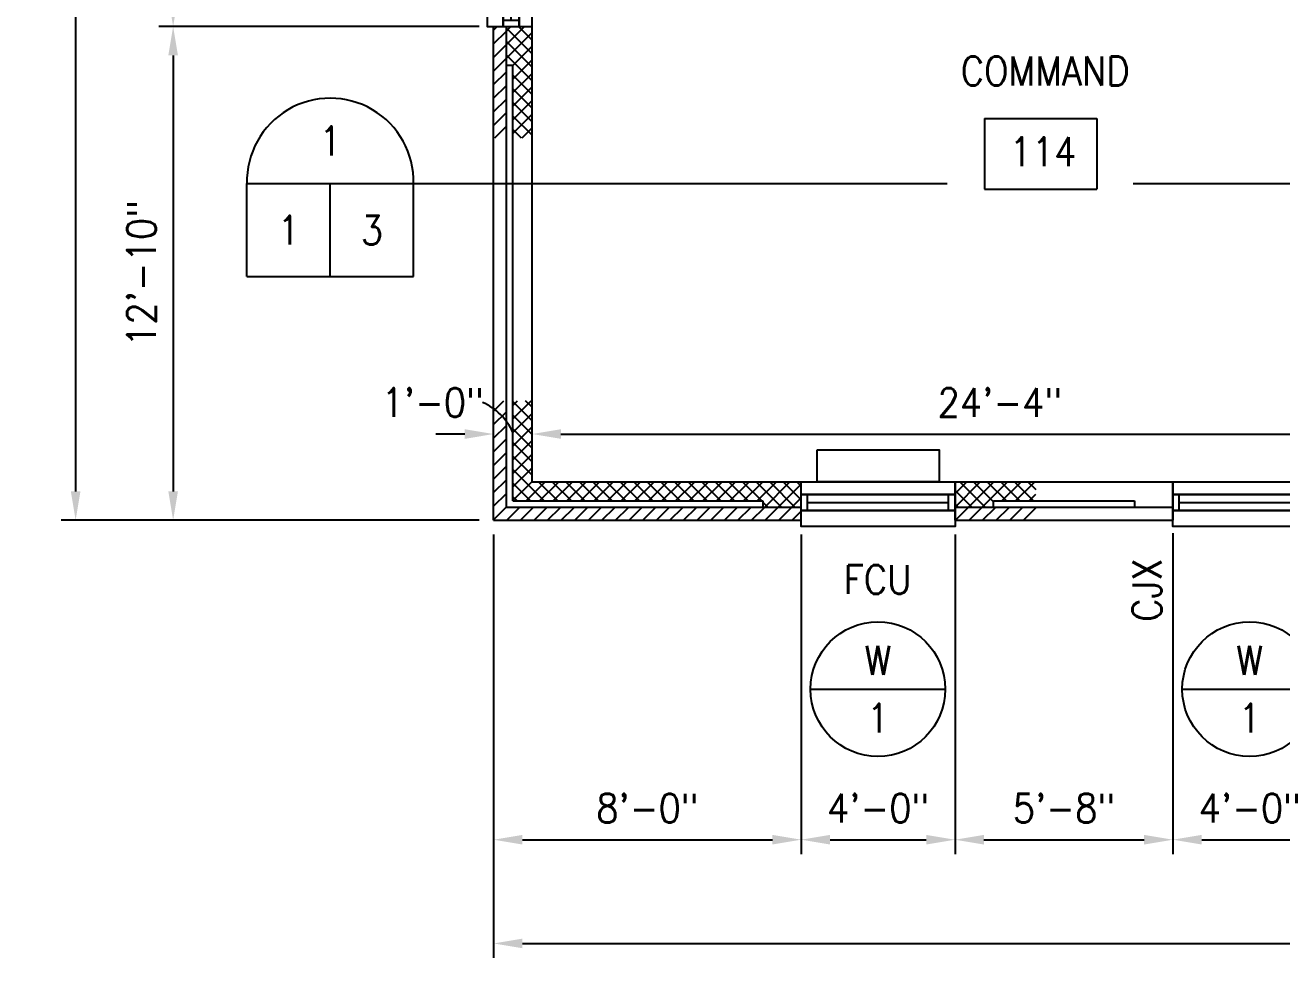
# Model space of a CAD drawing. Header units: inches. Extents: x 435 to 5963, y 191 to 2765.
# Drawn here: x 556.8 to 949, y 840.8 to 1131.7 of the extents above; entities that cross this region are included whole.
import ezdxf
from ezdxf.enums import TextEntityAlignment as Align

# ---------------------------------------------------------------- set-up
doc = ezdxf.new("R2010")
doc.units = ezdxf.units.IN
doc.header["$LTSCALE"] = 0.5
doc.header["$MEASUREMENT"] = 0
doc.layers.get('0').update_dxf_attribs({"linetype": 'CONTINUOUS'})
doc.layers.get('Defpoints').update_dxf_attribs({"linetype": 'CONTINUOUS'})
for name, color, linetype in [('A-ANNO', 8, 'CONTINUOUS'), ('A-ANNO-DIMS', 7, 'CONTINUOUS'), ('A-ANNO-TEXT', 7, 'CONTINUOUS'), ('A-FLOR-IDEN', 7, 'CONTINUOUS'), ('A-GLAZ', 3, 'CONTINUOUS'), ('A-GLAZ-IDEN', 7, 'CONTINUOUS'), ('A-GLAZ-SILL', 3, 'CONTINUOUS'), ('A-SECT-IDEN', 7, 'CONTINUOUS'), ('A-WALL', 2, 'CONTINUOUS'), ('M-HVAC-EQPM', 4, 'CONTINUOUS'), ('S-SLAB-JOIN', 2, 'CONTINUOUS')]:
    doc.layers.add(name, color=color, linetype=linetype)
doc.styles.add('ROMANS', font='romans.shx', dxfattribs={"width": 0.9})
doc.dimstyles.new('DIM96', dxfattribs={"dimscale": 96, "dimtxt": 0.09375, "dimasz": 0.09375, "dimexe": 0.046875, "dimexo": 0.046875, "dimgap": 0.046875, "dimtad": 1, "dimdec": 4, "dimzin": 3, "dimdsep": 46, "dimlunit": 4, "dimtxsty": 'ROMANS', "dimcen": 0.046875, "dimaunit": 1, "dimadec": 0, "dimazin": 0, "dimtfac": 0.7, "dimtdec": 4, "dimtofl": 0, "dimtmove": 2, "dimatfit": 3, "dimfxl": 1, "dimfrac": 1, "dimtolj": 1, "dimtzin": 0, "dimarcsym": 0})
doc.dimstyles.new('DIM96A', dxfattribs={"dimscale": 96, "dimtxt": 0.09375, "dimasz": 0.09375, "dimexe": 0.046875, "dimexo": 0.046875, "dimgap": 0.046875, "dimtad": 1, "dimdec": 4, "dimzin": 3, "dimdsep": 46, "dimlunit": 4, "dimtxsty": 'ROMANS', "dimcen": 0.046875, "dimaunit": 1, "dimadec": 0, "dimazin": 0, "dimtfac": 0.7, "dimtdec": 4, "dimtofl": 0, "dimtmove": 2, "dimatfit": 3, "dimfxl": 1, "dimfrac": 1, "dimtolj": 1, "dimtzin": 0, "dimarcsym": 0})
pattern_1 = [(45, (3.181, -2.4256), (-2.1213203, 2.1213203), [])]
pattern_2 = [(45, (3.181, -2.4256), (-2.1213203, 2.1213203), []), (135, (3.181, -2.4256), (-2.1213203, -2.1213203), [])]

# ---------------------------------------------------------------- blocks, each defined once
blk = doc.blocks.new('SILL')
for points in [[(0, 0), (48, 0), (48, -4), (0, -4)], [(0, -9), (48, -9), (48, -14), (0, -14)]]:
    blk.add_lwpolyline(points, close=True)
blk = doc.blocks.new('GLAZ')
for p, q in [((2, -5), (2, 0)), ((46, -5), (46, 0)), ((2, -2.5), (46, -2.5))]:
    blk.add_line(p, q)
blk.add_lwpolyline([(0, 0), (48, 0), (48, -5), (0, -5)], close=True)
blk = doc.blocks.new('GLAZ1')
for p, q in [((2, 5), (2, 0)), ((42, 5), (42, 0)), ((2, 2.5), (42, 2.5))]:
    blk.add_line(p, q)
blk.add_lwpolyline([(0, 0), (44, 0), (44, 5), (0, 5)], close=True)
blk = doc.blocks.new('SILL1')
for points in [[(0, 9), (44, 9), (44, 14), (0, 14)], [(0, 0), (44, 0), (44, 4), (0, 4)]]:
    blk.add_lwpolyline(points, close=True)
blk = doc.blocks.new('*D58')
at = {"layer": 'A-ANNO-DIMS', "color": 0, "lineweight": -2}
for p, q in [((698.5, 1535.28), (568.04, 1535.28)), ((572.54, 1526.28), (572.54, 986.28)), ((698.5, 977.28), (568.04, 977.28))]:
    blk.add_line(p, q, dxfattribs=at)
at = {"layer": 'A-ANNO-DIMS', "color": 0}
for points in [[(571.04, 1526.28), (574.04, 1526.28), (572.54, 1535.28)], [(571.04, 986.28), (574.04, 986.28), (572.54, 977.28)]]:
    blk.add_solid(points, dxfattribs=at)
at = {"layer": 'Defpoints', "color": 0}
for p in [(703, 1535.28), (572.54, 977.28), (703, 977.28)]:
    blk.add_point(p, dxfattribs=at)
at = {"layer": 'A-ANNO-DIMS', "color": 0, "insert": (562.68, 1256.28), "char_height": 9, "attachment_point": 5, "rotation": 90, "style": 'ROMANS'}
blk.add_mtext('\\A1;46\'-6"', dxfattribs=at)
blk = doc.blocks.new('*D75')
at = {"layer": 'A-ANNO-DIMS', "color": 0, "lineweight": -2}
for p, q in [((698.5, 1175.28), (598.47, 1175.28)), ((602.97, 1166.28), (602.97, 1140.28)), ((698.5, 1131.28), (598.47, 1131.28))]:
    blk.add_line(p, q, dxfattribs=at)
at = {"layer": 'A-ANNO-DIMS', "color": 0}
for points in [[(601.47, 1166.28), (604.47, 1166.28), (602.97, 1175.28)], [(601.47, 1140.28), (604.47, 1140.28), (602.97, 1131.28)]]:
    blk.add_solid(points, dxfattribs=at)
at = {"layer": 'Defpoints', "color": 0}
for p in [(703, 1175.28), (602.97, 1131.28), (703, 1131.28)]:
    blk.add_point(p, dxfattribs=at)
at = {"layer": 'A-ANNO-DIMS', "color": 0, "insert": (593.11, 1153.28), "char_height": 9, "attachment_point": 5, "rotation": 90, "style": 'ROMANS'}
blk.add_mtext('\\A1;3\'-8"', dxfattribs=at)
blk = doc.blocks.new('*D76')
at = {"layer": 'A-ANNO-DIMS', "color": 0, "lineweight": -2}
for p, q in [((698.5, 1131.28), (598.47, 1131.28)), ((602.97, 1122.28), (602.97, 986.28)), ((657.47, 977.28), (598.47, 977.28))]:
    blk.add_line(p, q, dxfattribs=at)
at = {"layer": 'A-ANNO-DIMS', "color": 0}
for points in [[(601.47, 1122.28), (604.47, 1122.28), (602.97, 1131.28)], [(601.47, 986.28), (604.47, 986.28), (602.97, 977.28)]]:
    blk.add_solid(points, dxfattribs=at)
at = {"layer": 'Defpoints', "color": 0}
for p in [(703, 1131.28), (602.97, 977.28), (661.97, 977.28)]:
    blk.add_point(p, dxfattribs=at)
at = {"layer": 'A-ANNO-DIMS', "color": 0, "insert": (593.11, 1054.28), "char_height": 9, "attachment_point": 5, "rotation": 90, "style": 'ROMANS'}
blk.add_mtext('\\A1;12\'-10"', dxfattribs=at)
blk = doc.blocks.new('*D106')
at = {"layer": 'A-ANNO-DIMS', "color": 0, "lineweight": -2}
for p, q in [((703, 1007.05), (703, 1008.67)), ((715, 1005.97), (715, 1008.67)), ((694, 1004.17), (685, 1004.17)), ((724, 1004.17), (733, 1004.17))]:
    blk.add_line(p, q, dxfattribs=at)
at = {"layer": 'A-ANNO-DIMS', "color": 0}
for points in [[(694, 1005.67), (694, 1002.67), (703, 1004.17)], [(724, 1005.67), (724, 1002.67), (715, 1004.17)]]:
    blk.add_solid(points, dxfattribs=at)
at = {"layer": 'Defpoints', "color": 0}
for p in [(715, 1004.17), (703, 1002.55), (715, 1001.47)]:
    blk.add_point(p, dxfattribs=at)
at = {"layer": 'A-ANNO-DIMS', "color": 0, "insert": (683.99, 1014.03), "char_height": 9, "attachment_point": 5, "style": 'ROMANS'}
blk.add_mtext('\\A1;1\'-0"', dxfattribs=at)
blk = doc.blocks.new('*D107')
at = {"layer": 'A-ANNO-DIMS', "color": 0, "lineweight": -2}
for p, q in [((715, 1005.97), (715, 1008.67)), ((1007, 1005.44), (1007, 1008.67)), ((724, 1004.17), (998, 1004.17))]:
    blk.add_line(p, q, dxfattribs=at)
at = {"layer": 'A-ANNO-DIMS', "color": 0}
for points in [[(724, 1005.67), (724, 1002.67), (715, 1004.17)], [(998, 1005.67), (998, 1002.67), (1007, 1004.17)]]:
    blk.add_solid(points, dxfattribs=at)
at = {"layer": 'Defpoints', "color": 0}
for p in [(1007, 1004.17), (715, 1001.47), (1007, 1000.94)]:
    blk.add_point(p, dxfattribs=at)
at = {"layer": 'A-ANNO-DIMS', "color": 0, "insert": (861, 1014.03), "char_height": 9, "attachment_point": 5, "style": 'ROMANS'}
blk.add_mtext('\\A1;24\'-4"', dxfattribs=at)
blk = doc.blocks.new('*D130')
at = {"layer": 'A-ANNO-DIMS', "color": 0, "lineweight": -2}
for p, q in [((703, 972.78), (703, 840.75)), ((3103, 972.78), (3103, 840.75)), ((712, 845.25), (3094, 845.25))]:
    blk.add_line(p, q, dxfattribs=at)
at = {"layer": 'A-ANNO-DIMS', "color": 0}
for points in [[(712, 846.75), (712, 843.75), (703, 845.25)], [(3094, 846.75), (3094, 843.75), (3103, 845.25)]]:
    blk.add_solid(points, dxfattribs=at)
at = {"layer": 'Defpoints', "color": 0}
for p in [(703, 977.28), (3103, 977.28), (3103, 845.25)]:
    blk.add_point(p, dxfattribs=at)
at = {"layer": 'A-ANNO-DIMS', "color": 0, "insert": (1903, 855.11), "char_height": 9, "attachment_point": 5, "style": 'ROMANS'}
blk.add_mtext('\\A1;200\'-0"', dxfattribs=at)
blk = doc.blocks.new('*D131')
at = {"layer": 'A-ANNO-DIMS', "color": 0, "lineweight": -2}
for p, q in [((703, 972.78), (703, 873.11)), ((799, 972.78), (799, 873.11)), ((712, 877.61), (790, 877.61))]:
    blk.add_line(p, q, dxfattribs=at)
at = {"layer": 'A-ANNO-DIMS', "color": 0}
for points in [[(712, 879.11), (712, 876.11), (703, 877.61)], [(790, 879.11), (790, 876.11), (799, 877.61)]]:
    blk.add_solid(points, dxfattribs=at)
at = {"layer": 'Defpoints', "color": 0}
for p in [(703, 977.28), (799, 977.28), (799, 877.61)]:
    blk.add_point(p, dxfattribs=at)
at = {"layer": 'A-ANNO-DIMS', "color": 0, "insert": (751, 887.47), "char_height": 9, "attachment_point": 5, "style": 'ROMANS'}
blk.add_mtext('\\A1;8\'-0"', dxfattribs=at)
blk = doc.blocks.new('*D132')
at = {"layer": 'A-ANNO-DIMS', "color": 0, "lineweight": -2}
for p, q in [((799, 972.78), (799, 873.11)), ((847, 972.78), (847, 873.11)), ((808, 877.61), (838, 877.61))]:
    blk.add_line(p, q, dxfattribs=at)
at = {"layer": 'A-ANNO-DIMS', "color": 0}
for points in [[(808, 879.11), (808, 876.11), (799, 877.61)], [(838, 879.11), (838, 876.11), (847, 877.61)]]:
    blk.add_solid(points, dxfattribs=at)
at = {"layer": 'Defpoints', "color": 0}
for p in [(799, 977.28), (847, 977.28), (847, 877.61)]:
    blk.add_point(p, dxfattribs=at)
at = {"layer": 'A-ANNO-DIMS', "color": 0, "insert": (823, 887.47), "char_height": 9, "attachment_point": 5, "style": 'ROMANS'}
blk.add_mtext('\\A1;4\'-0"', dxfattribs=at)
blk = doc.blocks.new('*D133')
at = {"layer": 'A-ANNO-DIMS', "color": 0, "lineweight": -2}
for p, q in [((847, 972.78), (847, 873.11)), ((915, 973.28), (915, 873.11)), ((856, 877.61), (906, 877.61))]:
    blk.add_line(p, q, dxfattribs=at)
at = {"layer": 'A-ANNO-DIMS', "color": 0}
for points in [[(856, 879.11), (856, 876.11), (847, 877.61)], [(906, 879.11), (906, 876.11), (915, 877.61)]]:
    blk.add_solid(points, dxfattribs=at)
at = {"layer": 'Defpoints', "color": 0}
for p in [(847, 977.28), (915, 977.78), (915, 877.61)]:
    blk.add_point(p, dxfattribs=at)
at = {"layer": 'A-ANNO-DIMS', "color": 0, "insert": (881, 887.47), "char_height": 9, "attachment_point": 5, "style": 'ROMANS'}
blk.add_mtext('\\A1;5\'-8"', dxfattribs=at)
blk = doc.blocks.new('*D134')
at = {"layer": 'A-ANNO-DIMS', "color": 0, "lineweight": -2}
for p, q in [((915, 973.28), (915, 873.11)), ((963, 972.78), (963, 873.11)), ((924, 877.61), (954, 877.61))]:
    blk.add_line(p, q, dxfattribs=at)
at = {"layer": 'A-ANNO-DIMS', "color": 0}
for points in [[(924, 879.11), (924, 876.11), (915, 877.61)], [(954, 879.11), (954, 876.11), (963, 877.61)]]:
    blk.add_solid(points, dxfattribs=at)
at = {"layer": 'Defpoints', "color": 0}
for p in [(915, 977.78), (963, 977.28), (963, 877.61)]:
    blk.add_point(p, dxfattribs=at)
at = {"layer": 'A-ANNO-DIMS', "color": 0, "insert": (939, 887.47), "char_height": 9, "attachment_point": 5, "style": 'ROMANS'}
blk.add_mtext('\\A1;4\'-0"', dxfattribs=at)
blk = doc.blocks.new('EQ01')
blk.add_lwpolyline([(-19, 10), (19, 10), (19, 0), (-19, 0)], close=True)
blk = doc.blocks.new('IDEN4')
for p, q in [((-0.1899, 0.1074), (0.1747, 0.1074)), ((-0.1899, 0.1074), (-0.1899, -0.1218)), ((0.1747, 0.1074), (0.1747, -0.1218)), ((-0.1899, -0.1218), (0.1747, -0.1218))]:
    blk.add_line(p, q)
at = {"style": 'ROMANS', "width": 0.9}
blk.add_attdef('#', text='', height=0.0938, dxfattribs=at).set_placement((0, 0), align=Align.MIDDLE)
blk = doc.blocks.new('XXB')
for p, q in [((-0.2708, 0), (0.2708, 0)), ((-0.2708, -0.3021), (-0.2708, 0)), ((0, -0.3021), (0, 0)), ((0.2708, -0.3021), (0.2708, 0)), ((-0.2708, -0.3021), (0.2708, -0.3021))]:
    blk.add_line(p, q)
blk.add_arc((0, 0.0069), 0.2709, 358.5347, 181.4653)
at = {"style": 'ROMANS', "width": 0.9}
for tag, p in [('$', (0, 0.1389)), ('#', (0.1354, -0.151)), ('@', (-0.1354, -0.151))]:
    blk.add_attdef(tag, text='', height=0.0938, dxfattribs=at).set_placement(p, align=Align.MIDDLE)
blk = doc.blocks.new('XXC')
blk.add_line((-0.2188, 0), (0.2188, 0))
blk.add_circle((0, 0), 0.2188)
at = {"style": 'ROMANS', "width": 0.9}
for tag, p in [('#', (0, 0.0937)), ('@', (0, -0.0938))]:
    blk.add_attdef(tag, text='', height=0.0938, dxfattribs=at).set_placement(p, align=Align.MIDDLE)
blk = doc.blocks.new('JOINTA')
blk.add_line((0, 0), (0, -12))

msp = doc.modelspace()

# ---------------------------------------------------------------- hatches: boundary and pattern name
at = {"layer": 'A-ANNO'}
h = msp.add_hatch(dxfattribs=at)
h.set_pattern_fill('ANSI31', color=256, scale=24, style=0)
h.set_pattern_definition(pattern_1)
h.paths.add_polyline_path([(707, 1131.28047), (706, 1131.28047), (703, 1131.28047), (703, 1096.57436), (707, 1096.57436)])
h = msp.add_hatch(dxfattribs=at)
h.set_pattern_fill('ANSI37', color=256, scale=24, style=0)
h.set_pattern_definition(pattern_2)
h.paths.add_polyline_path([(715, 1131.28047), (711, 1131.28047), (707, 1131.28047), (707, 1119.28047), (709, 1119.28047), (709, 1096.57436), (715, 1096.57436)])
h = msp.add_hatch(dxfattribs=at)
h.set_pattern_fill('ANSI31', color=256, scale=24, style=0)
h.set_pattern_definition(pattern_1)
h.paths.add_polyline_path([(707, 1014.57436), (703, 1014.57436), (703, 1012.06829, -0.078049062), (707, 1008.09202)])
h.paths.add_polyline_path([(707, 1008.09202, 0.078049062), (703, 1012.06829), (703, 977.28047), (799, 977.28047), (799, 980.28047), (799, 981.28047), (707, 981.28047)])
h = msp.add_hatch(dxfattribs=at)
h.set_pattern_fill('ANSI37', color=256, scale=24, style=0)
h.set_pattern_definition(pattern_2)
h.paths.add_polyline_path([(799, 989.28047), (715, 989.28047), (715, 1014.57436), (709, 1014.57436), (709, 983.28047), (787, 983.28047), (787, 981.28047), (799, 981.28047), (799, 985.28047)])
h = msp.add_hatch(dxfattribs=at)
h.set_pattern_fill('ANSI37', color=256, scale=24, style=0)
h.set_pattern_definition(pattern_2)
h.paths.add_polyline_path([(872.18102, 989.28047), (847, 989.28047), (847, 985.28047), (847, 981.28047), (859, 981.28047), (859, 983.28047), (872.18102, 983.28047)])
h = msp.add_hatch(dxfattribs=at)
h.set_pattern_fill('ANSI31', color=256, scale=24, style=0)
h.set_pattern_definition(pattern_1)
h.paths.add_polyline_path([(872.18102, 981.28047), (847, 981.28047), (847, 980.28047), (847, 977.28047), (872.18102, 977.28047)])

# ---------------------------------------------------------------- linework, layer by layer
at = {"layer": 'A-ANNO-DIMS'}
msp.add_arc((692.34115, 997.34575), 18.17592, 23.5755026, 66.6150019, dxfattribs=at)
at = {"layer": 'A-SECT-IDEN'}
for p, q in [((678, 1082.28047), (844.54163, 1082.28047)), ((902.54163, 1082.28047), (1157.54163, 1082.28047))]:
    msp.add_line(p, q, dxfattribs=at)
at = {"layer": 'A-WALL'}
for p, q in [((703, 977.28047), (703, 1131.28047)), ((703, 1131.28047), (715, 1131.28047)), ((707, 981.28047), (707, 1131.28047)), ((715, 989.28047), (715, 1131.28047)), ((707, 1119.28047), (709, 1119.28047)), ((709, 983.28047), (709, 1119.28047)), ((715, 989.28047), (799, 989.28047)), ((799, 977.28047), (799, 989.28047)), ((847, 977.28047), (847, 989.28047)), ((847, 989.28047), (915, 989.28047)), ((915, 977.28047), (915, 989.28047)), ((799, 981.28047), (707, 981.28047)), ((709, 983.28047), (787, 983.28047)), ((787, 983.28047), (787, 981.28047)), ((915, 981.28047), (847, 981.28047)), ((859, 983.28047), (903, 983.28047)), ((859, 981.28047), (859, 983.28047)), ((903, 983.28047), (903, 981.28047)), ((703, 977.28047), (799, 977.28047)), ((847, 977.28047), (915, 977.28047))]:
    msp.add_line(p, q, dxfattribs=at)

# ---------------------------------------------------------------- block references
at = {"layer": 'A-FLOR-IDEN', "xscale": 96, "yscale": 96, "zscale": 96}
msp.add_blockref('IDEN4', (874.44472, 1092.26954), dxfattribs=at).add_auto_attribs({'#': '114'})
at = {"layer": 'A-GLAZ', "rotation": 90}
msp.add_blockref('GLAZ1', (711, 1131.28047), dxfattribs=at)
at = {"layer": 'A-GLAZ'}
for p in [(799, 985.28047), (915, 985.28047)]:
    msp.add_blockref('GLAZ', p, dxfattribs=at)
at = {"layer": 'A-GLAZ-IDEN', "xscale": 96, "yscale": 96, "zscale": 96}
for p in [(822.93102, 924.57436), (938.93102, 924.57436)]:
    msp.add_blockref('XXC', p, dxfattribs=at).add_auto_attribs({'#': 'W', '@': '1'})
at = {"layer": 'A-GLAZ-SILL', "rotation": 90}
msp.add_blockref('SILL1', (715, 1131.28047), dxfattribs=at)
at = {"layer": 'A-GLAZ-SILL'}
for p in [(799, 989.28047), (915, 989.28047)]:
    msp.add_blockref('SILL', p, dxfattribs=at)
at = {"layer": 'A-SECT-IDEN', "xscale": 96, "yscale": 96, "zscale": 96}
msp.add_blockref('XXB', (652, 1082.28047), dxfattribs=at).add_auto_attribs({'@': '1', '#': '3', '$': '1'})
at = {"layer": 'M-HVAC-EQPM'}
msp.add_blockref('EQ01', (823, 989.28047), dxfattribs=at)
at = {"layer": 'S-SLAB-JOIN'}
msp.add_blockref('JOINTA', (915, 989.28047), dxfattribs=at)

# ---------------------------------------------------------------- texts
at = {"layer": 'A-ANNO-TEXT', "style": 'ROMANS', "width": 0.9}
msp.add_text('FCU', height=9, dxfattribs=at).set_placement((812.28015, 954.30795))
msp.add_text('CJX', height=9, rotation=90, dxfattribs=at).set_placement((911.39672, 945.58093))
at = {"layer": 'A-FLOR-IDEN', "style": 'ROMANS', "width": 0.9}
msp.add_text('COMMAND', height=9, dxfattribs=at).set_placement((848.76633, 1112.93554))

# ---------------------------------------------------------------- dimensions: what is measured, and where the dimension line sits
at = {"layer": 'A-ANNO-DIMS'}
for base, p1, p2, picture, middle in [((572.54163, 977.28047), (703, 1535.28047), (703, 977.28047), '*D58', (562.68449, 1256.28047)), ((602.96971, 1131.28047), (703, 1175.28047), (703, 1131.28047), '*D75', (593.11257, 1153.28047)), ((602.96971, 977.28047), (703, 1131.28047), (661.96971, 977.28047), '*D76', (593.11257, 1054.28047))]:
    dim = msp.add_linear_dim(base=base, p1=p1, p2=p2, angle=90, dimstyle='DIM96', dxfattribs=at)
    dim.commit()
    dim.dimension.update_dxf_attribs({"geometry": picture, "text_midpoint": middle})
dim = msp.add_linear_dim(base=(715, 1004.17153), p1=(703, 1002.55358), p2=(715, 1001.47495), dimstyle='DIM96A', dxfattribs=at)
dim.commit()
dim.dimension.update_dxf_attribs({"geometry": '*D106', "text_midpoint": (683.99284, 1014.02868), "dimtype": 160})
for base, p1, p2, dimstyle, picture, middle in [((1007, 1004.17153), (715, 1001.47495), (1007, 1000.93563), 'DIM96A', '*D107', (861, 1014.02868)), ((3103, 845.25085), (703, 977.28047), (3103, 977.28047), 'DIM96', '*D130', (1903, 855.10799)), ((799, 877.60823), (703, 977.28047), (799, 977.28047), 'DIM96', '*D131', (751, 887.46537)), ((847, 877.60823), (799, 977.28047), (847, 977.28047), 'DIM96', '*D132', (823, 887.46537)), ((915, 877.60823), (847, 977.28047), (915, 977.78047), 'DIM96', '*D133', (881, 887.46537)), ((963, 877.60823), (915, 977.78047), (963, 977.28047), 'DIM96', '*D134', (939, 887.46537))]:
    dim = msp.add_linear_dim(base=base, p1=p1, p2=p2, dimstyle=dimstyle, dxfattribs=at)
    dim.commit()
    dim.dimension.update_dxf_attribs({"geometry": picture, "text_midpoint": middle})

doc.saveas('drawing.dxf')
